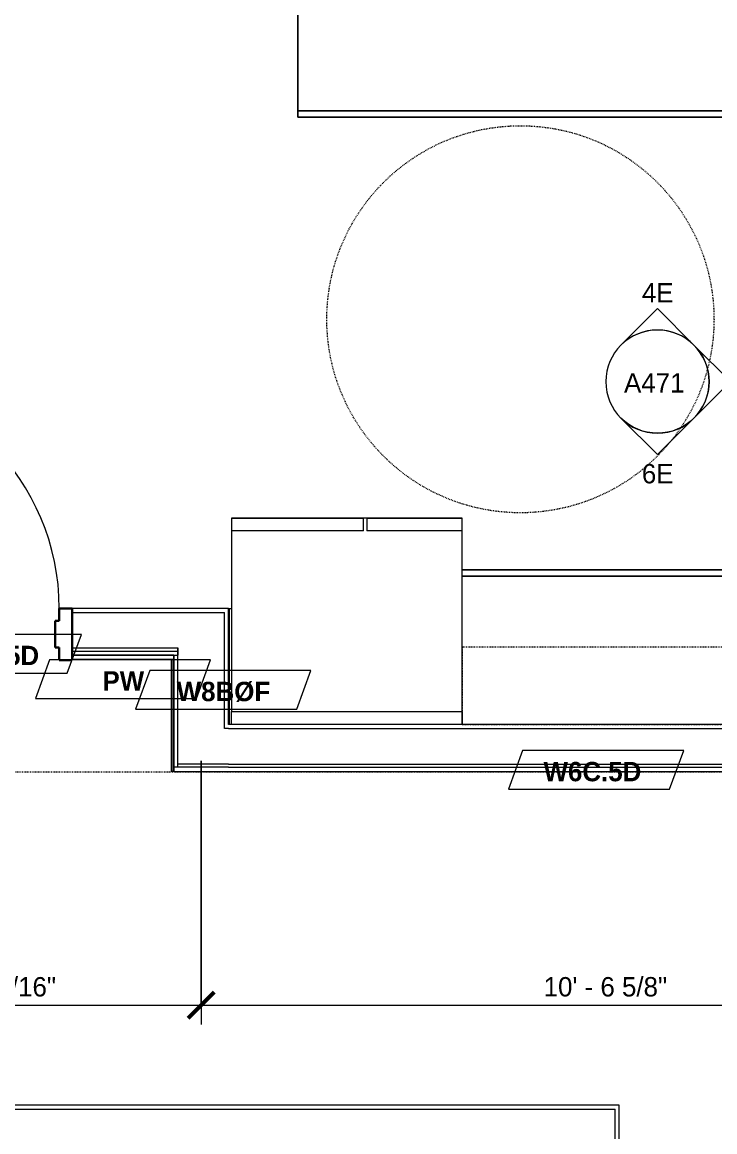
# Model space of a CAD drawing. Header units: inches. Extents: x -4010 to -1814, y 9846 to 12241.
# Drawn here: x -3291.5 to -3184.1, y 11783.2 to 11955.2 of the extents above; entities that cross this region are included whole.
import ezdxf

# ---------------------------------------------------------------- set-up
doc = ezdxf.new("R2010")
doc.units = ezdxf.units.IN
doc.header["$MEASUREMENT"] = 0
doc.linetypes.add('Dash', pattern=[0.25, 0.125, -0.125])
doc.linetypes.add('Dash_2_', pattern=[0.25, 0.125, -0.125])
for name, color, linetype, lineweight in [('0-1', 7, 'Continuous', 5), ('0-2', 7, 'Continuous', 9), ('A-ANNO-DIMS', 211, 'Continuous', 9), ('A-ANNO-DIMS-32', 211, 'Continuous', 9), ('A-DOOR-1', 7, 'Continuous', 9), ('A-DOOR-2', 10, 'Continuous', 30), ('A-DOOR-FRAM-2', 10, 'Continuous', 30), ('A-GENM', 5, 'Continuous', 9), ('A-GENM-HDLN', 13, 'Dash', 9), ('A-WALL-1', 7, 'Continuous', 9), ('A-WALL-2', 250, 'Continuous', 18), ('A-WALL-IDEN', 211, 'Continuous', 9), ('G-ANNO-SYMB-3', 111, 'Continuous', 9), ('G-ANNO-SYMB-4', 111, 'Dash_2_', 9), ('I-WALL-3', 7, 'Continuous', 9), ('Q-CASE', 31, 'Continuous', 9), ('Q-CASE-HDLN', 31, 'Dash', 9), ('Q-SPCQ', 91, 'Continuous', 9)]:
    doc.layers.add(name, color=color, linetype=linetype, lineweight=lineweight)
doc.styles.add('Century Gothic', font='ufonts.com_century-gothic.ttf', dxfattribs={"height": 3})
doc.styles.add('Century Gothic_B_1', font='GOTHICB.TTF', dxfattribs={"height": 3})
doc.dimstyles.new('OD_1__HACK_2_1', dxfattribs={"dimscale": 12, "dimtxt": 3.132505, "dimasz": 0.333333, "dimexe": 0.25, "dimexo": 0.166667, "dimgap": 0.041667, "dimtad": 1, "dimdec": 4, "dimrnd": 0.0625, "dimzin": 3, "dimdsep": 46, "dimlunit": 4, "dimtxsty": 'Century Gothic', "dimblk1": 'OBLIQUE', "dimblk2": 'OBLIQUE', "dimsah": 1, "dimcen": 0.09, "dimdle": 0.25, "dimazin": 0, "dimtfac": 1, "dimtdec": 4, "dimtix": 1, "dimtmove": 0, "dimatfit": 3, "dimfxl": 1, "dimtvp": 1, "dimtfill": 1, "dimfrac": 2, "dimtolj": 1, "dimtzin": 0, "dimarcsym": 2})

# ---------------------------------------------------------------- blocks, each defined once
blk = doc.blocks.new('Basic Wall _ INT - W8BØF - _5_8 GYP - 2X8 WOOD_BATT_ - 5_8 GYP_ - ___-2320209-UNIT PLANS - 1ST FLOOR')
at = {"layer": 'I-WALL-3'}
for p, q in [((-3259.49, 11864.36), (-3259.44, 11864.36)), ((-3259.44, 11864.36), (-3259.36, 11864.36)), ((-3259.36, 11846.36), (-3259.36, 11864.36)), ((-3259.36, 11864.36), (-3259.07, 11864.36)), ((-3259.07, 11848.36), (-3259.07, 11846.36))]:
    blk.add_line(p, q, dxfattribs=at)
blk = doc.blocks.new('Basic Wall _ INT - W8BØF - _5_8 GYP - 2X8 WOOD_BATT_ - 5_8 GYP_ - ___-2320208-UNIT PLANS - 1ST FLOOR')
at = {"layer": 'I-WALL-3'}
for p, q in [((-3268.4, 11856.49), (-3268.4, 11839.11)), ((-3268.11, 11856.49), (-3268.11, 11839.11)), ((-3268.11, 11839.11), (-3268.4, 11839.11)), ((-3268.03, 11839.11), (-3268.11, 11839.11)), ((-3267.99, 11839.11), (-3268.03, 11839.11))]:
    blk.add_line(p, q, dxfattribs=at)
blk = doc.blocks.new('HOLLOW METAL - UNIT DOOR-2191977-UNIT PLANS - 1ST FLOOR')
at = {"layer": 'A-DOOR-1'}
blk.add_arc((18, -3.875), 36, 180, 270, dxfattribs=at)
at = {"layer": 'A-DOOR-2'}
for p, q in [((16.25, -3.875), (18, -3.875)), ((16.25, -39.875), (16.25, -3.875)), ((18, -3.875), (18, -39.875)), ((18, -39.875), (16.25, -39.875))]:
    blk.add_line(p, q, dxfattribs=at)
at = {"layer": 'A-DOOR-FRAM-2'}
for p, q in [((-20, 4.125), (-18, 4.125)), ((-20, -3.875), (-20, 4.125)), ((-18, 4.125), (-18, 2.1875)), ((18, 4.125), (20, 4.125)), ((18, 2.1875), (18, 4.125)), ((20, 4.125), (20, -3.875)), ((-18, 2.1875), (-17.375, 2.1875)), ((-17.375, 2.1875), (-17.375, -1.9375)), ((17.375, 2.1875), (18, 2.1875)), ((17.375, -1.9375), (17.375, 2.1875)), ((-18, -1.9375), (-18, -3.875)), ((-17.375, -1.9375), (-18, -1.9375)), ((18, -1.9375), (17.375, -1.9375)), ((18, -3.875), (18, -1.9375)), ((-18, -3.875), (-20, -3.875)), ((20, -3.875), (18, -3.875))]:
    blk.add_line(p, q, dxfattribs=at)
blk = doc.blocks.new('CTR - 1st Phase - Common Walls_rvt-1-UNIT PLANS - 1ST FLOOR')
at = {"layer": 'A-WALL-1'}
for p, q in [((-3203.32, 11787.36), (-3459.09, 11787.36)), ((-3199.57, 11787.36), (-3203.32, 11787.36)), ((-3198.95, 11787.36), (-3199.57, 11787.36)), ((-3198.95, 11648.36), (-3198.95, 11787.36))]:
    blk.add_line(p, q, dxfattribs=at)
at = {"layer": 'A-WALL-2'}
for p, q in [((-3283.74, 11863.74), (-3267.99, 11863.74)), ((-3267.99, 11863.74), (-3267.36, 11863.74)), ((-3267.36, 11863.74), (-3260.11, 11863.74)), ((-3260.11, 11845.74), (-3260.11, 11863.74)), ((-3283.74, 11858.24), (-3267.99, 11858.24)), ((-3267.99, 11858.24), (-3267.36, 11858.24)), ((-3267.36, 11858.24), (-3267.36, 11857.74)), ((-3267.36, 11857.74), (-3267.36, 11858.24)), ((-3283.74, 11857.74), (-3267.99, 11857.74)), ((-3267.99, 11857.74), (-3267.36, 11857.74)), ((-3267.99, 11857.11), (-3267.36, 11857.11)), ((-3267.36, 11857.74), (-3267.36, 11857.11)), ((-3267.36, 11857.11), (-3267.36, 11857.74)), ((-3267.36, 11840.24), (-3267.36, 11857.11)), ((-3259.49, 11845.74), (-3260.11, 11845.74)), ((-3259.49, 11845.74), (-3141.56, 11845.74)), ((-3267.36, 11839.74), (-3267.99, 11839.74)), ((-3260.11, 11840.24), (-3267.36, 11840.24)), ((-3267.36, 11839.74), (-3267.36, 11840.24)), ((-3267.36, 11839.74), (-3267.36, 11840.24)), ((-3259.49, 11839.74), (-3267.36, 11839.74)), ((-3259.49, 11840.24), (-3260.11, 11840.24)), ((-3259.49, 11840.24), (-3141.56, 11840.24)), ((-3259.49, 11839.74), (-3141.56, 11839.74)), ((-3459.71, 11786.74), (-3203.32, 11786.74)), ((-3203.32, 11786.74), (-3203.07, 11786.74)), ((-3203.07, 11786.74), (-3199.57, 11786.74)), ((-3199.57, 11647.86), (-3199.57, 11786.74))]:
    blk.add_line(p, q, dxfattribs=at)
at = {"layer": 'I-WALL-3'}
for p, q in [((-3267.99, 11864.36), (-3283.74, 11864.36)), ((-3260.11, 11864.36), (-3267.99, 11864.36)), ((-3259.49, 11864.36), (-3260.11, 11864.36)), ((-3259.49, 11846.36), (-3259.49, 11864.36)), ((-3283.74, 11857.11), (-3267.99, 11857.11)), ((-3267.99, 11857.11), (-3283.74, 11857.11)), ((-3283.74, 11856.49), (-3267.99, 11856.49)), ((-3267.99, 11857.11), (-3267.99, 11839.74)), ((-3267.99, 11856.49), (-3267.99, 11857.11)), ((-3141.56, 11846.36), (-3259.49, 11846.36)), ((-3267.99, 11839.74), (-3267.99, 11839.11)), ((-3267.99, 11839.11), (-3259.49, 11839.11)), ((-3259.49, 11839.11), (-3141.56, 11839.11))]:
    blk.add_line(p, q, dxfattribs=at)
at = {"layer": '0-2', "rotation": 180}
blk.add_blockref('HOLLOW METAL - UNIT DOOR-2191977-UNIT PLANS - 1ST FLOOR', (-3303.74, 11860.49), dxfattribs=at)
at = {"layer": '0-2'}
for name in ['Basic Wall _ INT - W8BØF - _5_8 GYP - 2X8 WOOD_BATT_ - 5_8 GYP_ - ___-2320209-UNIT PLANS - 1ST FLOOR', 'Basic Wall _ INT - W8BØF - _5_8 GYP - 2X8 WOOD_BATT_ - 5_8 GYP_ - ___-2320208-UNIT PLANS - 1ST FLOOR']:
    blk.add_blockref(name, (0, 0), dxfattribs=at)
blk = doc.blocks.new('OD_CW_Base Cabinet - OD_CW_Base Cabinet-V140-UNIT PLANS - 1ST FLOOR')
at = {"layer": 'Q-CASE'}
for p, q in [((107.93, 24), (0.74, 24)), ((0.74, 24), (0.74, 0)), ((0.74, 1), (0.74, 24)), ((0.74, 24), (107.93, 24)), ((0.74, 0), (0.74, 1)), ((0.74, 1), (107.93, 1)), ((107.93, 1), (0.74, 1)), ((0.74, 0), (107.93, 0)), ((107.93, 0), (0.74, 0))]:
    blk.add_line(p, q, dxfattribs=at)
blk = doc.blocks.new('ADA Clearances - 5ft Circle-2253126-UNIT PLANS - 1ST FLOOR')
at = {"layer": 'A-GENM-HDLN'}
blk.add_circle((0, 0), 30, dxfattribs=at)
blk = doc.blocks.new('OD_CW_Upper Cabinet - OD_CW_Upper Cabinet-3934681-UNIT PLANS - 1ST FLOOR')
at = {"layer": 'Q-CASE-HDLN'}
for p, q in [((70.5, 24), (0.74, 24)), ((0.74, 24), (0.74, 12)), ((70.5, 12), (70.5, 24)), ((0.74, 12), (70.5, 12))]:
    blk.add_line(p, q, dxfattribs=at)
blk = doc.blocks.new('OD_CW_Base Cabinet - OD_CW_Base Cabinet-3934705-UNIT PLANS - 1ST FLOOR')
at = {"layer": 'Q-CASE'}
for p, q in [((82.5, 22), (82.5, 24)), ((82.5, 24), (82.5, 22)), ((0.74, 1), (82.5, 1)), ((82.5, 1), (0.74, 1)), ((0.74, 0), (82.5, 0)), ((82.5, 0), (0.74, 0))]:
    blk.add_line(p, q, dxfattribs=at)
blk = doc.blocks.new('Refrigerator_-_Side-by-Side_6047 - 36_ X 30_-V136-UNIT PLANS - 1ST FLOOR')
at = {"layer": 'Q-SPCQ'}
for p, q in [((17.87, 14.42), (-17.88, 14.42)), ((-17.88, 14.42), (-17.88, -15.58)), ((17.87, -15.58), (17.87, 14.42)), ((-17.88, -13.58), (-3.13, -13.58)), ((-17.88, -13.58), (-17.88, -15.58)), ((-3.13, -15.58), (-3.13, -13.58)), ((-2.63, -13.58), (17.87, -13.58)), ((-2.63, -13.58), (-2.63, -15.58)), ((17.87, -15.58), (17.87, -13.58)), ((-17.88, -15.58), (17.87, -15.58)), ((-3.13, -15.58), (-17.88, -15.58)), ((17.87, -15.58), (-2.63, -15.58))]:
    blk.add_line(p, q, dxfattribs=at)
blk = doc.blocks.new('Elevation - Filled Arrow-152140-UNIT PLANS - 1ST FLOOR')
at = {"layer": 'G-ANNO-SYMB-3'}
for start, end in [(360, 180), (180, 360)]:
    blk.add_arc((0, 0), 0.25, start, end, dxfattribs=at)
blk = doc.blocks.new('Elevation - Filled Arrow-151867-UNIT PLANS - 1ST FLOOR')
at = {"layer": 'G-ANNO-SYMB-3'}
for p, q in [((0, 0.3536), (-0.1768, 0.1768)), ((0.1768, 0.1768), (0, 0.3536))]:
    blk.add_line(p, q, dxfattribs=at)
blk.add_arc((0, 0), 0.25, 45, 135, dxfattribs=at)
blk = doc.blocks.new('DIMBLOCK288-UNIT PLANS - 1ST FLOOR')
at = {"layer": 'A-ANNO-DIMS-32'}
for p, q in [((-3328.65, 11840.74), (-3328.65, 11799.87)), ((-3328.65, 11802.87), (-3328.65, 11840.74)), ((-3263.74, 11840.74), (-3263.74, 11799.87)), ((-3263.74, 11802.87), (-3263.74, 11840.74)), ((-3328.65, 11802.87), (-3263.74, 11802.87))]:
    blk.add_line(p, q, dxfattribs=at)
at = {"layer": 'A-ANNO-DIMS-32', "lineweight": 50}
for p, q in [((-3328.65, 11802.87), (-3326.65, 11804.87)), ((-3263.74, 11802.87), (-3261.74, 11804.87)), ((-3328.65, 11802.87), (-3330.65, 11800.87)), ((-3263.74, 11802.87), (-3265.74, 11800.87))]:
    blk.add_line(p, q, dxfattribs=at)
at = {"layer": 'A-ANNO-DIMS-32', "color": 0, "insert": (-3307.6, 11807.22), "char_height": 3, "width": 27.387, "attachment_point": 1, "line_spacing_factor": 0.984502, "style": 'Century Gothic', "bg_fill": 3, "box_fill_scale": 1.25, "bg_fill_color": 256, "bg_fill_true_color": 13158600, "bg_fill_transparency": 0}
blk.add_mtext('5\' - 4 15/16"', dxfattribs=at)
blk = doc.blocks.new('_Oblique')
at = {"color": 0, "linetype": 'ByBlock', "lineweight": -2}
blk.add_line((-0.5, -0.5), (0.5, 0.5), dxfattribs=at)
blk = doc.blocks.new('DIMBLOCK289-UNIT PLANS - 1ST FLOOR')
at = {"layer": 'A-ANNO-DIMS-32'}
for p, q in [((-3263.74, 11840.74), (-3263.74, 11799.87)), ((-3263.74, 11802.87), (-3263.74, 11840.74)), ((-3137.12, 11803.7), (-3137.12, 11799.87)), ((-3137.12, 11802.87), (-3137.12, 11803.7)), ((-3263.74, 11802.87), (-3134.12, 11802.87))]:
    blk.add_line(p, q, dxfattribs=at)
at = {"layer": 'A-ANNO-DIMS-32', "lineweight": 50}
for p, q in [((-3263.74, 11802.87), (-3261.74, 11804.87)), ((-3137.12, 11802.87), (-3135.12, 11804.87)), ((-3263.74, 11802.87), (-3265.74, 11800.87)), ((-3137.12, 11802.87), (-3139.12, 11800.87))]:
    blk.add_line(p, q, dxfattribs=at)
at = {"layer": 'A-ANNO-DIMS-32', "color": 0, "insert": (-3210.67, 11807.22), "char_height": 3, "width": 24.5827, "attachment_point": 1, "line_spacing_factor": 0.984502, "style": 'Century Gothic', "bg_fill": 3, "box_fill_scale": 1.25, "bg_fill_color": 256, "bg_fill_true_color": 13158600, "bg_fill_transparency": 0}
blk.add_mtext('10\' - 6 5/8"', dxfattribs=at)
blk = doc.blocks.new('Wall Tag - Arch Wall-3956453-UNIT PLANS - 1ST FLOOR')
at = {"layer": 'A-WALL-IDEN'}
for p, q in [((-0.3561, 0.0937), (-0.4244, -0.0937)), ((0.4244, 0.0937), (-0.3561, 0.0937)), ((0.3561, -0.0937), (0.4244, 0.0937)), ((-0.4244, -0.0937), (0.3561, -0.0937))]:
    blk.add_line(p, q, dxfattribs=at)

msp = doc.modelspace()

# ---------------------------------------------------------------- linework, layer by layer
at = {"layer": 'G-ANNO-SYMB-4'}
msp.add_line((-3134.12374, 11838.9894), (-3466.52374, 11838.9894), dxfattribs=at)

# ---------------------------------------------------------------- block references
at = {"layer": '0-1'}
msp.add_blockref('CTR - 1st Phase - Common Walls_rvt-1-UNIT PLANS - 1ST FLOOR', (0, 0), dxfattribs=at)
at = {"layer": 'A-GENM'}
msp.add_blockref('ADA Clearances - 5ft Circle-2253126-UNIT PLANS - 1ST FLOOR', (-3214.27374, 11909.1769), dxfattribs=at)
at = {"layer": 'A-WALL-IDEN', "xscale": 31.99999999999999, "yscale": 31.99999999999999, "zscale": 31.99999999999999}
for p in [(-3295.87999, 11857.32138), (-3275.86124, 11853.38388), (-3260.31822, 11851.7394)]:
    msp.add_blockref('Wall Tag - Arch Wall-3956453-UNIT PLANS - 1ST FLOOR', p, dxfattribs=at)
at = {"layer": 'G-ANNO-SYMB-3', "xscale": 31.99999999999999, "yscale": 31.99999999999999, "zscale": 31.99999999999999}
for name in ['Elevation - Filled Arrow-151867-UNIT PLANS - 1ST FLOOR', 'Elevation - Filled Arrow-152140-UNIT PLANS - 1ST FLOOR']:
    msp.add_blockref(name, (-3193.03734, 11899.51155), dxfattribs=at)
at = {"layer": 'G-ANNO-SYMB-3', "extrusion": (0, 0, -1), "xscale": 31.99999999999999, "yscale": 31.99999999999999, "zscale": 31.99999999999999}
for rotation in [89.99999999999991, 180]:
    msp.add_blockref('Elevation - Filled Arrow-151867-UNIT PLANS - 1ST FLOOR', (3193.03734, 11899.51155), dxfattribs=dict(at, rotation=rotation))
at = {"layer": 'Q-CASE'}
msp.add_blockref('OD_CW_Base Cabinet - OD_CW_Base Cabinet-V140-UNIT PLANS - 1ST FLOOR', (-3249.48644, 11940.4894), dxfattribs=at)
at = {"layer": 'Q-CASE', "rotation": 180}
for name, p in [('OD_CW_Base Cabinet - OD_CW_Base Cabinet-3934705-UNIT PLANS - 1ST FLOOR', (-3140.82353, 11870.3644)), ('OD_CW_Upper Cabinet - OD_CW_Upper Cabinet-3934681-UNIT PLANS - 1ST FLOOR', (-3152.82353, 11870.3644))]:
    msp.add_blockref(name, p, dxfattribs=at)
at = {"layer": 'Q-SPCQ', "rotation": 180}
msp.add_blockref('Refrigerator_-_Side-by-Side_6047 - 36_ X 30_-V136-UNIT PLANS - 1ST FLOOR', (-3241.19756, 11862.7866), dxfattribs=at)

# ---------------------------------------------------------------- texts
at = {"layer": 'A-WALL-IDEN', "char_height": 3, "attachment_point": 1, "style": 'Century Gothic_B_1'}
for s, insert, width in [('W6C.5D', (-3304.01559, 11858.56891), 19.594), ('PW', (-3279.03936, 11854.63141), 7.575), ('W8BØF', (-3267.53414, 11852.98693), 17.372)]:
    msp.add_mtext(s, dxfattribs=dict(at, insert=insert, width=width))
at = {"layer": 'G-ANNO-SYMB-3', "char_height": 3, "attachment_point": 1, "style": 'Century Gothic'}
for s, insert, width in [('4E', (-3195.45168, 11914.7769), 5.555), ('A471', (-3198.21328, 11900.81798), 12.221), ('6E', (-3195.45168, 11886.74488), 5.555)]:
    msp.add_mtext(s, dxfattribs=dict(at, insert=insert, width=width))

# ---------------------------------------------------------------- next in the draw order: dimensions: what is measured, and where the dimension line sits
at = {"layer": 'A-ANNO-DIMS'}
dim = msp.add_linear_dim(base=(-3263.73624, 11802.8702), p1=(-3328.64874, 11842.7394), p2=(-3263.73624, 11842.7394), dimstyle='OD_1__HACK_2_1', override={"dimpost": '<>', "dimfxl": 64.9125}, dxfattribs=at)
dim.commit()
dim.dimension.update_dxf_attribs({"geometry": 'DIMBLOCK288-UNIT PLANS - 1ST FLOOR', "text_midpoint": (-3296.19249, 11805.11187)})

# ---------------------------------------------------------------- next in the draw order: dimensions: what is measured, and where the dimension line sits
dim = msp.add_linear_dim(base=(-3137.12374, 11802.8702), p1=(-3263.73624, 11842.7394), p2=(-3137.12374, 11805.69863), dimstyle='OD_1__HACK_2_1', override={"dimpost": '<>', "dimfxl": 131.919459}, dxfattribs=at)
dim.commit()
dim.dimension.update_dxf_attribs({"geometry": 'DIMBLOCK289-UNIT PLANS - 1ST FLOOR', "text_midpoint": (-3200.42999, 11805.11187)})

# ---------------------------------------------------------------- next in the draw order: block references
at = {"layer": 'A-WALL-IDEN', "xscale": 31.99999999999999, "yscale": 31.99999999999999, "zscale": 31.99999999999999}
msp.add_blockref('Wall Tag - Arch Wall-3956453-UNIT PLANS - 1ST FLOOR', (-3202.55499, 11839.32138), dxfattribs=at)

# ---------------------------------------------------------------- next in the draw order: texts
at = {"layer": 'A-WALL-IDEN', "insert": (-3210.69059, 11840.56891), "char_height": 3, "width": 19.594, "attachment_point": 1, "style": 'Century Gothic_B_1'}
msp.add_mtext('W6C.5D', dxfattribs=at)

doc.saveas('drawing.dxf')
